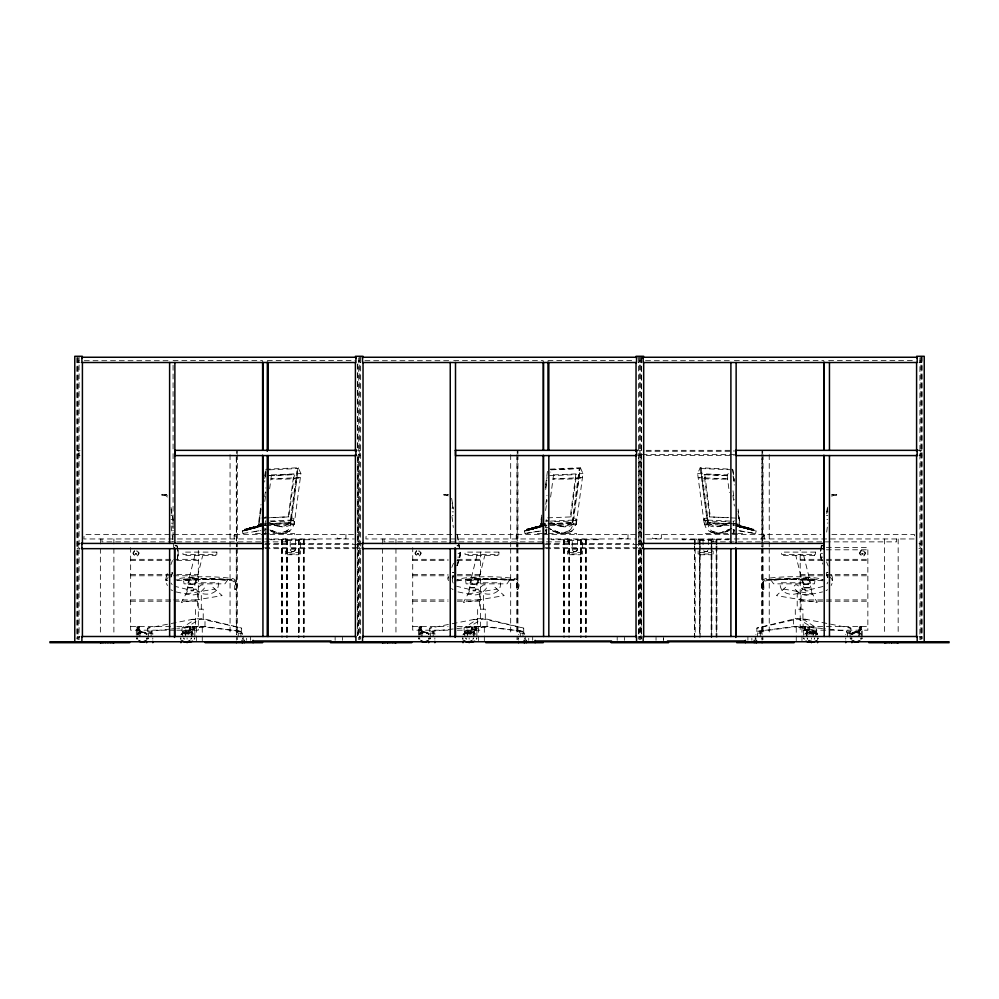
<?xml version="1.0" encoding="UTF-8"?>
<svg xmlns="http://www.w3.org/2000/svg" width="999" height="999" viewBox="0 0 999 999"><rect width="100%" height="100%" fill="white"/><g stroke="black" fill="none" stroke-linecap="round" stroke-linejoin="round"><path stroke-width="0.75" stroke-dasharray="5 3.75" d="M191.408 636.076L191.408 630.319L188.724 630.319C191.184 636.588 183.916 628.883 181.493 634.065M194.842 636.026L194.855 630.282M473.476 636.076L473.476 630.319L470.791 630.319C473.251 636.588 465.984 628.883 463.561 634.065M476.91 636.026L476.91 630.282M822.789 580.769A276.848 276.848 0 0 0 766.945 580.619A3.646 3.646 0 0 0 763.673 584.577C764.897 598.264 759.302 578.708 766.82 579.682M861.225 635.938L861.225 630.194M862.212 635.938L862.224 630.194M733.129 533.241L733.753 529.982L733.029 532.804M295.454 539.71L295.317 549.925L293.231 551.71L290.472 550.299L291.621 551.448M577.522 539.71L577.385 549.925L575.299 551.71L572.539 550.299L573.688 551.448M167.345 497.102A2.86 2.86 0 0 0 164.935 495.541L165.534 494.63M448.276 495.916A2.86 2.86 0 0 0 447.003 495.541L447.602 494.63M176.91 580.656A276.848 276.848 0 0 1 231.568 580.619A3.646 3.646 0 0 1 234.84 584.577C233.616 598.264 239.223 578.708 231.693 579.682M456.605 580.894A276.848 276.848 0 0 1 513.636 580.619A3.646 3.646 0 0 1 516.908 584.59C515.696 598.314 521.278 578.683 513.761 579.682M826.685 532.105L827.846 522.827M261.089 509.115L259.116 524.175L258.441 524.05L261.014 504.483M264.772 475.874L265.559 469.855L266.221 469.967L264.648 482.017M264.76 478.521L265.984 469.243L298.326 467.769L300.886 473.576L294.218 524.338L264.81 525.674L258.679 524.925L260.914 507.917M260.652 525.924L261.001 523.289M264.698 496.828L265.884 487.762M264.772 501.486L265.959 492.407M264.81 525.674L266.021 516.446M269.655 488.761L271.466 474.912L269.643 473.026M261.925 517.994L288.199 516.795L293.756 474.475L294.418 474.587L288.861 516.908L267.22 517.894M258.441 524.05L290.11 522.614L297.227 468.406L297.889 468.531L290.497 524.562C290.085 530.644 283.629 533.866 278.097 532.817M258.679 524.925L291.021 523.451L298.326 467.769M270.23 530.744C280.444 536.725 296.503 532.979 293.931 518.431L291.358 517.981C290.946 524.063 284.49 527.285 278.971 526.236C285.002 528.184 293.419 525.711 293.931 518.431M548.051 523.713L572.839 522.727L540.509 524.05L541.895 513.511M545.654 484.915L547.427 471.353M546.865 525.674L540.746 524.925L541.957 515.646M545.616 487.799L547.04 476.973M541.171 524.175L541.97 518.144M545.716 489.547L546.903 480.507M545.766 504.383L546.965 495.317M545.641 510.551L547.027 499.975M550.624 497.052L553.533 474.912L550.786 472.077M570.928 516.908L576.485 474.587L575.811 474.475L570.267 516.795L570.928 516.908L543.98 517.994M572.177 522.614L579.295 468.406L579.957 468.531L572.564 524.562C572.152 530.644 565.696 533.866 560.164 532.817M540.746 524.925L573.076 523.451L580.394 467.769L548.051 469.243M557.042 532.267L550.836 530.132C561.688 536.001 578.196 534.677 575.998 518.431L573.426 517.981C573.014 524.063 566.558 527.285 561.026 526.236C567.07 528.184 575.486 525.711 575.998 518.431M549.962 525.536L576.286 524.338L582.954 473.576L580.394 467.769M814.934 580.606L814.485 583.853L773.626 583.853L770.778 579.87L792.869 579.333L814.934 580.606L792.869 579.333L770.778 579.87M244.755 529.27L244.505 530.394L245.704 530.394L245.866 529.27L244.693 529.27L258.391 525.836L259.128 526.773L258.379 525.836M245.292 530.394L245.167 529.27L245.005 530.394L245.367 529.27L250.662 528.009L251.224 528.946L249.488 528.009L250.662 528.009M247.789 528.733L248.414 529.67L248.576 528.546L247.452 528.546L247.277 529.67L248.414 529.67L246.728 528.733L247.352 529.67L247.602 528.546M248.214 528.546L247.902 529.67L247.215 528.733L247.977 529.67L248.301 528.546L248.177 529.67L247.49 528.733L248.252 529.67L248.539 528.546M250.274 528.946L250.599 527.822L250.175 528.946L249.588 528.009L250.299 528.946L250.761 527.822L256.181 526.56L256.755 527.497L255.582 527.497L255.844 526.361L255.619 527.497L255.007 526.56L256.693 527.497M250.512 528.946L249.812 528.009L250.462 528.946L250.849 527.822M250.212 527.822L250.974 527.822L250.749 528.946L249.95 528.009M250.25 528.009L250.949 528.946L251.386 527.822L251.124 528.946L250.499 528.009L251.174 528.946M253.034 527.085L252.872 528.221L253.933 528.221L253.222 527.285L253.883 528.221L254.096 527.085L252.972 527.085L252.797 528.221L252.322 527.285L253.509 528.221L253.833 527.085L253.584 528.221L252.884 527.285M253.446 527.085L253.134 528.221L252.422 527.285M256.081 526.361L255.769 527.497L255.12 526.56L255.644 527.497L256.044 526.361M255.981 527.497L256.293 526.361L255.919 527.497L255.195 526.56M258.429 526.773L257.779 525.836L258.941 525.836L256.393 526.361L256.181 527.497L255.382 526.56M255.906 526.56L256.643 527.497L256.905 526.361L255.744 526.361M259.703 526.548L259.99 525.412L262.262 524.875M260.215 525.412L259.877 526.548L260.177 525.412L260.052 526.548L262.924 525.824M260.102 526.548L260.314 525.412L259.378 525.412L261.938 524.875M526.573 530.394L540.958 526.773L540.359 525.836L526.748 529.27L526.573 530.394L527.759 530.394M527.072 530.394L527.235 529.27L527.072 530.394L527.435 529.27L532.729 528.009L533.241 528.946L532.117 528.946L532.417 527.822L532.192 528.946M527.922 529.27L527.659 530.394L527.884 529.27L526.748 529.27M529.67 528.546L529.458 529.67L528.796 528.733L529.907 528.733M529.757 529.67L530.132 528.546M529.62 528.733L530.307 529.67L530.531 528.546L529.52 528.546L529.345 529.67L530.469 529.67L530.631 528.546L530.319 529.67L529.482 528.733L530.119 529.67L530.282 528.546L529.87 529.67L529.27 528.733L529.97 529.67M532.717 527.822L532.392 528.946L531.643 528.009L532.479 528.946L532.829 527.822L538.249 526.56L537.075 526.56L538.811 527.497M532.917 527.822L532.604 528.946L531.855 528.009M531.98 528.009L532.729 528.946L533.041 527.822L532.28 527.822M533.291 528.946L532.617 528.009L533.179 528.946L533.454 527.822L533.079 528.946L532.442 528.009M535.277 527.085L534.94 528.221L535.152 527.085L536.163 527.085L535.951 528.221L535.289 527.285L536.001 528.221L534.315 527.285L535.651 528.221L536.076 527.085L535.651 528.221M534.39 527.285L535.102 528.221L535.364 527.085M536.163 527.085L535.901 528.221L535.402 527.285M537.674 527.497L537.999 526.361L537.787 527.497L537.137 526.56L537.912 527.497L538.199 526.361M538.823 526.361L538.536 527.497L537.837 526.56L538.611 527.497L538.973 526.361L537.799 526.361M541.833 526.548L541.446 525.412L541.945 526.548M244.73 530.394L244.905 529.27M245.367 530.394L245.667 529.27M247.39 529.67L247.665 528.546M250.924 527.822L250.637 528.946L250.012 528.009M250.337 528.009L251.011 528.946L251.186 527.822M251.061 528.946L251.348 527.822M253.359 527.085L253.034 528.221L252.248 527.285M253.709 528.221L254.008 527.085M253.883 528.221L254.058 527.085M256.406 526.361L256.131 527.497L255.457 526.56M256.356 527.497L256.643 526.361L256.418 527.497L255.644 526.56L256.418 527.497L256.88 526.361M259.653 526.548L259.952 525.412M526.798 530.394L526.972 529.27M527.547 529.27L527.435 530.394M529.782 528.546L529.458 529.67L528.858 528.733L529.557 529.67L529.994 528.546L529.557 529.67L529.008 528.733M530.194 529.67L530.369 528.546M532.629 527.822L532.292 528.946L531.555 528.009L532.729 528.009M532.704 528.946L532.991 527.822M534.865 528.221L535.039 527.085M535.152 528.221L535.476 527.085L535.252 528.221L534.453 527.285M534.59 527.285L535.364 528.221L535.689 527.085L535.464 528.221L534.715 527.285L535.576 528.221L535.889 527.085M537.624 527.497L537.912 526.361M538.199 527.497L538.473 526.361L541.008 525.836L541.583 526.773L526.485 530.744M538.611 527.497L538.936 526.361M541.446 525.412L541.258 526.548L544.03 525.824M541.495 526.548L541.845 525.412M295.317 549.925L295.454 549.113L290.222 549.2L290.185 539.71M577.385 549.925L577.522 549.113L572.29 549.2L572.252 539.71M821.203 545.804L820.291 555.157L822.864 564.198M826.735 512.075L827.859 504.395M821.565 545.953L820.828 550.549A19.118 19.106 0 0 0 821.678 559.964L822.689 562.862M826.722 513.748L827.984 506.081M447.989 578.471L448.289 576.66L448.014 578.471A12.6 12.6 0 0 0 448.226 582.117M443.931 494.73L447.952 494.48M806.955 619.567L803.121 619.168L803.084 626.635L816.508 631.418L812.462 631.281L797.664 626.548L760.189 631.318C752.946 632.754 761.812 628.958 761.038 632.804L756.855 632.804L756.88 628.084L795.291 618.718L802.934 618.718L850.861 628.134L850.861 632.804L846.653 632.804L846.653 631.043L850.861 631.493L823.988 628.646M733.99 532.842L734.677 530.019M194.83 555.544L187.937 583.229L195.804 583.229L202.697 555.544M476.898 555.544L469.992 583.229L477.872 583.229L484.765 555.544M753.97 533.379L755.556 533.441L756.206 530.968L754.095 530.744M545.741 533.179L546.553 532.842M147.153 638.548L147.352 637.787A4.446 4.446 0 0 1 147.153 638.548L146.816 639.26M148.139 638.548L148.339 637.787A4.446 4.446 0 0 1 148.139 638.548L147.802 639.26M191.134 638.673L191.346 637.924A4.446 4.446 0 0 1 191.134 638.673L190.809 639.397M194.58 638.636L194.78 637.874A4.446 4.446 0 0 1 194.58 638.636L194.243 639.348M429.22 638.548L429.42 637.787A4.446 4.446 0 0 1 429.22 638.548L428.883 639.26M430.207 638.548L430.407 637.787A4.446 4.446 0 0 1 430.207 638.548L429.87 639.26M473.201 638.673L473.414 637.924A4.446 4.446 0 0 1 473.201 638.673L472.877 639.397M476.648 638.636L476.848 637.874A4.446 4.446 0 0 1 476.648 638.636L476.311 639.348M814.522 638.636L814.722 637.874A4.446 4.446 0 0 1 814.522 638.636L814.185 639.348M817.956 638.673L818.169 637.924A4.446 4.446 0 0 1 817.956 638.673L817.632 639.397M860.963 638.548L861.163 637.787A4.446 4.446 0 0 1 860.963 638.548L860.626 639.26M861.95 638.548L862.149 637.787A4.446 4.446 0 0 1 861.95 638.548L861.613 639.26M452.435 578.433L453.296 575.786M166.796 574.912L165.934 578.471A12.6 12.6 0 0 0 167.407 585.539M177.21 559.815L178.297 553.571L177.322 545.804M170.979 576.535L172.415 572.452L171.041 572.34L172.465 572.377M170.879 577.36L172.552 572.964M456.868 565.746L458.916 559.964A19.118 19.106 0 0 0 459.752 550.549L457.043 533.691M453.059 577.36L453.359 576.186M457.155 565.496L460.364 553.571L457.055 532.005M457.205 565.659L459.278 559.815A19.118 19.106 0 0 0 460.015 550.399M761.038 631.118L760.189 631.318M166.771 574.912L167.308 573.563M170.854 564.697L172.477 560.564M451.823 567.432L453.471 563.249M729.07 525.462L704.295 524.338L697.627 473.576L700.199 467.769L732.529 469.243L734.365 483.166M816.445 631.318L812.399 631.168L812.362 632.804L816.545 632.804L816.545 627.909L803.084 619.23M191.571 619.567L195.404 619.168L182.068 627.809L181.968 632.804L186.164 632.804L186.114 631.168L182.068 631.318L186.064 631.281L200.861 626.548L241.658 631.505L203.222 626.361L177.497 628.296M473.638 619.567L477.472 619.168L464.135 627.809L464.036 632.804L468.231 632.804L468.181 631.168L464.135 631.318L468.131 631.281L482.929 626.548L523.726 631.505L487.087 626.56L477.647 626.361L429.732 631.493L433.928 631.043L433.928 632.804L429.732 632.804L429.732 628.134L450.699 624.013M162.375 494.268L161.826 495.317L164.935 495.541M187.312 591.545L181.306 602.509L222.103 595.591L212.862 587.25M469.368 591.545L463.374 602.509L504.17 595.591L494.93 587.25M546.49 533.279L544.018 533.404M733.041 533.029L733.878 533.141M739.16 526.773L739.897 525.836L739.16 526.773L739.66 525.836L753.683 529.27L753.92 530.394L752.821 530.394M740.097 526.773L740.746 525.836L739.572 525.836L741.807 526.361L742.045 527.497L742.881 526.56L742.107 527.497L741.658 526.361L742.781 526.361L742.956 527.497L741.77 527.497L741.608 526.361L741.82 527.497L743.506 526.56L742.831 527.497L742.482 526.361L742.906 527.497L743.443 526.56M741.82 527.497L742.369 526.56L747.327 527.822L747.452 528.946L748.014 528.009L747.352 528.946L747.165 527.822L747.502 528.946L748.263 528.009M743.069 526.56L742.307 527.497L742.107 526.361L742.382 527.497L743.131 526.56M745.641 528.221L745.329 527.085L745.716 528.221L744.58 528.221L744.417 527.085L745.541 527.085L743.381 526.56L742.569 527.497L742.282 526.361M750.898 528.546L751.248 529.67L750.112 529.67L749.949 528.546L751.073 528.546L748.913 528.009L748.313 528.946L747.976 527.822L748.401 528.946L749.038 528.009L747.289 528.946L748.463 528.946L748.301 527.822L746.128 527.285L745.579 528.221L745.204 527.085L745.429 528.221L746.265 527.285L745.017 528.221L744.917 527.085M745.004 527.085L745.329 528.221L746.028 527.285M747.502 528.946L748.176 528.009M748.301 527.822L747.539 527.822L747.876 528.946L748.501 528.009M748.001 528.946L748.713 528.009L748.064 528.946L747.602 527.822M748.189 528.946L747.851 527.822L748.089 528.946L748.913 528.009M750.261 529.67L750.936 528.733L750.286 529.67L750.037 528.546L750.162 529.67L751.797 528.733L751.161 529.67L750.811 528.546M750.174 528.546L750.461 529.67L751.161 528.733M750.724 529.67L750.399 528.546L750.611 529.67L751.298 528.733L750.549 529.67M739.01 526.773L754.008 530.394L753.745 529.27L752.659 529.27L753.034 530.394L739.01 526.773L739.672 525.836M740.147 526.773L740.709 525.836L742.781 526.361M743.343 526.56L742.619 527.497L742.319 526.361M744.692 528.221L744.455 527.085L744.817 528.221L745.579 527.285M745.316 528.221L746.091 527.285M747.801 528.946L748.576 528.009M750.112 529.67L750.724 528.733M751.31 528.733L750.749 529.67L750.486 528.546M751.735 528.733L751.023 529.67L750.611 528.546L751.023 529.67L751.648 528.733L753.833 529.27M134.428 550.599L132.83 553.196L134.428 555.794L137.625 555.794L139.223 553.196L137.625 550.599M416.496 550.599L414.897 553.196L416.496 555.794L419.692 555.794L421.291 553.196L419.692 550.599M452.172 577.647L453.221 575.986L452.172 575.923M227.747 579.87L224.887 583.853L184.041 583.853L183.579 580.606L205.644 579.333L227.747 579.87L205.644 579.333L183.579 580.606M509.802 579.87L506.955 583.853L466.108 583.853L465.646 580.606L487.712 579.333L509.802 579.87L487.712 579.333L465.646 580.606M295.167 550.299L294.018 551.448M577.235 550.299L576.086 551.448M707.554 550.973L707.829 550.661A2.635 2.635 0 0 1 703.571 550.661C704.095 552.747 708.441 550.824 706.892 551.448M161.676 494.642L165.285 494.418A4.583 4.583 0 0 1 167.258 494.992M195.442 619.23L195.404 626.673L182.068 631.318M477.497 619.23L477.472 626.673L464.135 631.318M167.357 580.631L165.834 579.969L169.655 575.923M452.16 577.097L453.209 575.986M137.363 634.103L141.87 632.067L146.216 633.928M138.349 634.103L142.857 632.067L147.203 633.928M181.343 634.24L184.128 632.442A6.206 6.206 0 0 1 187.562 632.442L190.347 634.24M184.79 634.19L187.575 632.392A6.206 6.206 0 0 1 191.009 632.392L192.745 633.229L191.483 632.554A6.056 6.056 0 0 0 190.634 632.292L188.049 632.28L184.94 634.015M419.43 634.103C421.815 631.281 426.748 631.368 429.27 633.928M420.417 634.103L424.925 632.067L421.94 632.829M463.411 634.24L466.196 632.442A6.206 6.206 0 0 1 469.63 632.442L472.415 634.24M466.858 634.19L469.63 632.392A6.206 6.206 0 0 1 473.076 632.392L474.812 633.229L473.551 632.554A6.056 6.056 0 0 0 472.702 632.292L470.104 632.28L467.008 634.015M804.732 634.19L807.042 632.554A6.056 6.056 0 0 1 807.891 632.292L811.65 632.642L813.735 634.19M808.166 634.24L812.674 632.192L817.02 634.065M851.173 634.103L853.945 632.305A6.206 6.206 0 0 1 857.392 632.305C861.675 633.791 852.097 630.107 851.323 633.928M852.159 634.103L854.932 632.305A6.206 6.206 0 0 1 858.378 632.305C862.661 633.791 853.084 630.107 852.309 633.928M697.627 473.576L727.047 474.912L728.883 473.026M803.084 626.635L806.955 626.823M785.664 587.25L776.41 595.591L817.207 602.509L811.213 591.545M182.068 634.29L183.916 633.079A5.532 5.532 0 0 1 187.337 632.929A5.532 5.532 0 0 1 190.772 632.891L192.745 633.94L192.17 633.503M185.502 634.24L187.362 633.029C190.697 634.59 187.575 632.167 188.711 636.076M464.123 634.29L465.984 633.079A5.532 5.532 0 0 1 469.393 632.929A5.532 5.532 0 0 1 472.839 632.891L474.812 633.94L474.238 633.503M467.569 634.24L469.43 633.029C472.764 634.59 469.642 632.167 470.766 636.076M851.885 634.153L853.745 632.941A5.532 5.532 0 0 1 857.154 632.804C860.489 634.565 857.442 631.967 858.528 635.938M852.871 634.153L854.732 632.941A5.532 5.532 0 0 1 858.141 632.804L860.114 633.853L859.54 633.416M138.973 633.416L138.399 633.853L140.384 632.804A5.532 5.532 0 0 1 143.794 632.941L145.654 634.153M421.041 633.416L420.467 633.853L422.44 632.804A5.532 5.532 0 0 1 425.861 632.941L427.709 634.153M806.343 633.503L805.768 633.94L807.741 632.891A5.532 5.532 0 0 1 811.163 633.029A5.532 5.532 0 0 1 814.597 633.079L816.458 634.29M235.702 589.335L236.001 589.06A10.215 10.215 0 0 0 236.888 583.166A5.619 5.619 0 0 0 232.392 578.483A210.814 210.814 0 0 0 182.68 577.971A39.186 39.186 0 0 0 177.16 579.095M517.769 589.335L518.069 589.06A10.215 10.215 0 0 0 518.956 583.166A5.619 5.619 0 0 0 514.46 578.483A210.814 210.814 0 0 0 464.747 577.971A39.186 39.186 0 0 0 457.192 579.72M264.772 533.316L265.509 533.029L264.81 529.982M733.241 521.515L734.502 520.791M287.512 530.569L280.956 532.917M290.085 531.018L283.529 533.366M569.58 530.569L563.024 532.917M572.152 531.018L565.596 533.366M141.87 632.067L138.399 633.141L140.147 632.305A6.206 6.206 0 0 1 143.581 632.305L146.366 634.103M142.857 632.067L139.385 633.141L141.134 632.305A6.206 6.206 0 0 1 144.568 632.305L147.352 634.103M423.938 632.067L420.467 633.141L422.215 632.305A6.206 6.206 0 0 1 425.649 632.305L428.434 634.103M422.515 632.554L421.453 633.141L423.201 632.305A6.206 6.206 0 0 1 426.635 632.305L429.42 634.103M809.24 632.155L805.768 633.229L807.517 632.392A6.206 6.206 0 0 1 810.951 632.392L813.586 634.015M812.674 632.192L809.202 633.266L810.951 632.442A6.206 6.206 0 0 1 814.385 632.442L817.17 634.24M763.536 589.285L762.811 589.335M730.669 521.965L720.104 526.148L729.57 523.314M188.711 631.256L186.613 632.242A6.106 6.106 0 0 1 188.049 632.604L188.711 632.592M192.145 631.218L190.047 632.192A6.106 6.106 0 0 1 191.483 632.554L192.145 632.554M470.766 631.256L468.668 632.242A6.106 6.106 0 0 1 470.117 632.604L470.766 632.592M474.213 631.218L472.115 632.192A6.106 6.106 0 0 1 473.551 632.554L474.213 632.554M858.528 631.131L856.43 632.105A6.106 6.106 0 0 1 857.866 632.467L858.528 632.467M859.515 631.131L857.417 632.105A6.106 6.106 0 0 1 858.853 632.467L859.515 632.467M816.508 628.009L812.462 627.747L799.225 619.38L797.389 619.068L756.855 628.159M182.38 633.279L184.603 632.317M185.814 633.229L188.049 632.28M464.448 633.279L466.67 632.317M467.882 633.229L470.104 632.28M852.197 633.141L854.432 632.192M853.183 633.141L855.419 632.192M235.702 589.335L234.977 589.285M517.769 589.335L517.045 589.285M727.784 523.389L722.215 525.536M729.757 530.132C718.868 536.138 702.397 534.565 704.582 518.431L707.155 517.981C707.567 524.063 714.023 527.285 719.555 526.236C713.511 528.184 705.107 525.711 704.582 518.431M728.283 530.744L723.538 532.267M240.809 631.306L237.475 631.118L237.475 632.804L241.658 632.804L241.646 628.084L201.573 619.08L199.4 619.318L185.826 627.847L182.005 628.009M522.864 631.306L519.542 631.118L519.542 632.804L523.726 632.804L523.713 628.084L483.628 619.08L481.356 619.38L467.894 627.847L464.073 628.009M266.059 525.037L264.723 525.412M808.004 632.267L806.38 632.554M822.527 628.458L795.291 626.361L757.717 631.306M242.345 530.956L244.118 530.494A141.171 0.649 -14.7 0 0 260.477 526.198M524.4 530.956L526.186 530.494A141.171 0.649 -14.7 0 0 540.734 526.673M704.295 524.338L707.504 523.451L729.058 524.438M139.011 632.467L140.809 632.155M139.997 632.467L141.796 632.155M421.066 632.467L422.877 632.155M422.053 632.467L423.863 632.155M808.179 632.242L807.042 632.554A6.106 6.106 0 0 1 808.478 632.192L806.38 631.218M809.814 632.592L811.613 632.28M244.505 530.394L258.891 526.773L258.142 525.836L258.891 526.773M261.963 525.824L259.191 526.548L259.553 525.412L259.253 526.548L260.165 526.548M244.418 530.744L259.515 526.773L258.616 525.836L259.353 526.773M545.604 525.724L546.553 525.474M244.305 530.769L242.32 530.968L242.957 533.441L244.455 533.404M545.654 525.387L547.077 525.037M526.373 530.769L524.375 530.968L525.024 533.441L526.523 533.404M823.064 586.475L809.178 589.885A9.166 9.166 0 0 1 801.398 588.249L797.639 585.289A2.31 2.31 0 0 0 794.417 585.714A2.31 2.31 0 0 0 794.842 588.948L796.702 590.896A13.362 13.362 0 0 0 809.028 594.717L822.589 591.908M546.865 529.982L545.516 530.294L546.74 533.141M169.955 629.108L147.665 631.493L151.86 631.043L151.86 632.804L147.665 632.804L147.665 628.134L195.592 618.718L204.982 619.068L241.646 628.084M452.197 623.726L477.647 618.718L485.289 618.718L523.713 628.084M149.763 627.772L147.727 628.134M431.83 627.772L429.795 628.134M242.994 533.441L260.876 530.644M525.049 533.441L541.695 530.644M731.867 523.826L707.742 522.727L700.624 468.531L701.298 468.406L708.403 522.614L737.062 523.913M735.938 518.106L709.665 516.908L704.108 474.587L731.043 475.674M709.665 516.908L728.87 517.644M707.742 522.727L708.403 522.614M705.444 525.012L708.029 524.562C708.428 530.644 714.897 533.866 720.416 532.817M733.378 523.901L740.072 524.05L738.099 509.003M716.982 526.685L722.677 525.699M185.989 593.943L214.885 589.073M468.056 593.943L496.953 589.073M254.071 531.58L259.64 530.644M264.585 530.032L265.672 529.845M545.404 530.032L546.94 529.77M527.147 533.291L541.083 530.956M264.76 529.795L266.109 529.582M293.631 551.61L292.008 551.61M575.699 551.61L574.075 551.61M706.518 551.61L704.882 551.61M735.252 525.486L739.847 524.925L738.011 511.001M832.979 494.63L833.566 495.541A2.86 2.86 0 0 0 831.755 496.303M171.441 628.97L176.086 628.471M191.571 626.823L195.442 626.635M473.638 626.823L477.497 626.635M165.884 580.631L166.796 580.544M174.463 579.957L203.147 578.483L231.855 579.707A4.608 4.608 0 0 1 235.801 584.552M456.531 579.957L485.214 578.483L513.911 579.707A4.608 4.608 0 0 1 517.869 584.552M762.712 584.565A4.608 4.608 0 0 1 766.67 579.707L795.366 578.471L824.05 579.957M836.762 494.542L833.241 494.418A4.583 4.583 0 0 0 831.73 494.767M833.578 495.541L836.588 495.379L836.5 494.393M269.243 469.83L297.889 468.531M271.466 474.912L300.886 473.576M267.47 475.674L293.756 474.475M269.68 475.711L294.418 474.587M550.636 469.717L579.295 468.406M551.311 469.83L579.957 468.531M553.533 474.912L582.954 473.576M549.537 475.674L576.485 474.587M262.587 518.106L265.672 517.969M270.03 521.028L294.805 519.905A121.691 10.652 7.5 0 1 270.167 521.366M262.125 524.038L290.771 522.727L290.11 522.614M550.549 521.103L576.873 519.905A121.691 10.652 7.5 0 1 551.073 521.341M540.509 524.05L546.54 523.776M78.109 360.701L79.071 360.589M84.278 360.701L170.929 360.701M173.077 360.589L262.6 360.589M267.345 360.589L355.332 360.589M358.741 360.589L359.702 360.589M364.91 360.701L451.56 360.701M453.708 360.589L543.231 360.589M547.976 360.589L634.415 360.589M639.385 360.589L640.334 360.589M645.541 360.701L732.192 360.701M734.34 360.589L823.863 360.589M828.608 360.589L915.047 360.589M919.929 360.701L920.891 360.589M78.109 361.551L79.071 361.551M358.741 361.551L359.702 361.551M639.385 361.551L640.334 361.551M919.929 361.551L920.891 361.551M77.16 362.5L80.02 362.5M359.702 362.5L360.651 362.5M638.423 362.5L639.385 362.5M640.334 362.5L641.283 362.5M918.98 362.5L921.84 362.5M77.16 450.337L80.02 450.337M358.741 450.337L360.651 450.337M638.423 450.337L641.283 450.337M646.253 450.337L734.203 450.337M918.98 450.337L921.84 450.337M78.109 451.286L79.071 451.286M358.741 451.286L359.702 451.286M639.385 451.286L640.334 451.286M646.253 451.286L734.203 451.286M919.929 451.286L920.891 451.286M78.109 453.671L79.071 453.671M919.929 453.671L920.891 453.671M78.109 454.632L79.071 454.632M358.741 454.632L359.702 454.632M639.385 454.632L640.334 454.632M734.602 454.632L641.021 454.632L641.021 544.368M919.929 454.632L920.891 454.632M77.16 455.581L80.02 455.581M359.702 455.581L360.651 455.581M638.423 455.581L639.385 455.581M640.334 455.581L641.283 455.581M646.253 455.581L734.203 455.581M918.98 455.581L921.84 455.581M451.885 508.104L452.947 508.104M452.122 511.863L453.546 511.863M827.035 511.863L828.096 511.863M171.029 515.634L172.09 515.634M452.247 515.634L453.096 515.634M826.423 515.634L827.859 515.634M171.004 519.405L172.702 519.405M826.885 519.405L827.734 519.405M171.391 523.176L173.302 523.176M738.236 525.412L738.523 526.548L738.199 525.412L739.148 525.412L737.037 524.875M541.008 525.836L539.835 525.836L541.57 526.773M738.361 526.548L739.322 526.548L739.023 525.412L736.588 524.875M259.515 526.773L257.929 525.836M172.003 526.935L173.327 526.935M545.866 530.019L546.59 532.842M172.602 530.706L173.451 530.706M542.357 533.404L537.474 533.404L537.474 534.453M548.251 533.404L576.498 533.404L576.498 534.453M736.563 533.404L704.095 533.404L704.095 534.453M737.674 533.404L743.106 533.404L743.106 534.453M353.546 534.453L84.166 534.453L83.829 538.961L354.445 538.961M635.614 534.453L366.221 534.453L365.896 538.961L636.513 538.961M644.979 534.453L821.003 534.453M831.905 534.453L914.36 534.453L914.697 538.961L644.068 538.961M269.742 539.71L316.009 539.71M598.076 539.71L551.798 539.71L551.785 538.961M286.863 540.459L298.888 540.459M568.918 540.459L580.956 540.459M699.637 540.459L711.663 540.459M286.863 541.87L101.985 541.87L101.985 538.961M568.918 541.87L384.053 541.87L384.053 538.961M711.663 541.87L896.528 541.87L896.528 538.961M77.16 543.419L80.02 543.419M265.097 543.419L353.034 543.419M357.792 543.419L358.741 543.419M359.702 543.419L360.651 543.419M545.729 543.419L633.678 543.419M638.423 543.419L639.385 543.419M640.334 543.419L641.283 543.419M918.98 543.419L921.84 543.419M78.109 544.368L79.071 544.368M264.685 544.368L358.279 544.368L358.279 457.729M358.741 544.368L359.702 544.368M545.317 544.368L638.91 544.368L638.91 454.632M639.385 544.368L640.334 544.368M919.929 544.368L920.891 544.368M175.037 545.779L176.948 545.779L175.087 545.779M457.105 545.779L459.003 545.779L457.155 545.779M826.335 547.564L867.856 547.564L867.856 630.194L800.199 630.194L800.199 549.8M78.109 547.714L79.071 547.714M264.685 547.714L358.279 547.714L358.279 637.449M358.741 547.714L359.702 547.714M545.317 547.714L638.91 547.714L638.91 637.449M639.385 547.714L640.334 547.714M919.929 547.714L920.891 547.714M77.16 548.663L78.109 548.663M79.071 548.663L80.02 548.663M265.097 548.663L356.131 548.663M357.792 548.663L358.741 548.663M359.702 548.663L360.651 548.663M545.729 548.663L636.763 548.663M638.423 548.663L639.385 548.663M640.334 548.663L641.283 548.663M918.98 548.663L919.929 548.663M920.891 548.663L921.84 548.663M826.335 549.8L867.856 549.8M286.863 551.086L285.352 551.086L285.352 553.995L300.387 553.995L300.387 538.961M568.918 551.086L567.42 551.086L567.42 553.995L582.454 553.995L582.454 538.961M711.663 551.086L713.161 551.086L713.161 553.995L698.126 553.995L698.126 547.976M286.863 552.497L298.888 552.497M568.918 552.497L580.956 552.497M699.637 552.497L711.663 552.497M458.104 553.346L460.015 553.346M820.579 553.346L822.477 553.346M287.063 554.745L298.689 554.745M569.13 554.745L580.744 554.745M699.837 554.745L711.463 554.745M814.572 555.544L782.642 555.544L782.617 554.395M457.767 557.142L459.677 557.142M820.903 557.142L822.814 557.142M130.657 559.328L172.178 559.328M173.714 559.328L198.314 559.328M412.724 559.328L448.089 559.328M457.317 559.328L480.382 559.328M800.199 559.328L867.856 559.328M130.657 560.352L175.25 560.352M176.786 560.352L198.314 560.352M412.724 560.352L448.089 560.352M457.317 560.352L480.382 560.352M800.199 560.352L867.856 560.352M456.943 560.751L458.641 560.751M821.94 560.751L823.001 560.751M130.657 574.5L175.25 574.5M176.786 574.5L198.314 574.5M412.724 574.5L448.089 574.5M457.317 574.5L480.382 574.5M800.199 574.5L867.856 574.5M130.657 575.774L172.178 575.774M173.714 575.774L198.314 575.774M412.724 575.774L448.089 575.774M457.317 575.774L480.382 575.774M800.199 575.774L867.856 575.774M165.834 579.969L167.357 579.969M448.364 579.969L448.364 580.631M831.867 579.969L832.629 580.631M188.386 584.59L194.78 584.59M470.454 584.59L476.848 584.59M803.733 584.59L810.127 584.59M187.675 587.462L194.068 587.462M469.742 587.462L476.136 587.462M804.445 587.462L810.851 587.462M187.562 587.912L193.956 587.912M469.63 587.912L476.024 587.912M804.57 587.912L810.963 587.912M130.657 599.924L172.178 599.924M173.714 599.924L198.314 599.924M412.724 599.924L448.089 599.924M457.317 599.924L480.382 599.924M800.199 599.924L867.856 599.924M130.657 601.198L198.314 601.198M412.724 601.198L448.089 601.198M457.317 601.198L480.382 601.198M800.199 601.198L867.856 601.198M130.657 626.623L175.25 626.623M176.786 626.623L198.314 626.623M412.724 626.623L448.089 626.623M457.317 626.623L480.382 626.623M800.199 626.623L867.856 626.623M137.075 627.247L139.211 627.247M192.932 627.335L194.068 627.335M419.143 627.247L421.278 627.247M474.987 627.335L476.136 627.335M804.445 627.335L805.594 627.335M859.302 627.247L861.438 627.247M189.485 627.384L190.634 627.384M471.553 627.384L472.702 627.384M807.891 627.384L809.028 627.384M850.861 628.134L848.763 627.772M175.25 630.194L130.657 630.194L130.657 547.564M176.786 630.194L198.314 630.194L198.314 549.8M448.089 630.194L412.724 630.194L412.724 547.564M457.317 630.194L480.382 630.194L480.382 549.8M77.16 636.5L78.109 636.5M79.071 636.5L80.02 636.5M359.702 636.5L360.651 636.5M638.423 636.5L639.385 636.5M640.334 636.5L641.283 636.5M918.98 636.5L919.929 636.5M920.891 636.5L921.84 636.5M78.109 637.35L79.071 637.35M919.929 637.35L920.891 637.35M78.109 637.449L79.071 637.449M358.741 637.449L359.702 637.449M639.385 637.449L640.334 637.449M919.929 637.449L920.891 637.449M490.01 578.496L494.792 578.583M827.522 577.36L826.235 573.414M700.624 468.531L729.944 469.717M704.108 474.587L728.833 475.711M730.032 521.103L703.708 519.905A121.691 10.652 -7.5 0 0 729.507 521.341M447.003 495.541L443.668 494.88L447.09 494.567A4.57 4.57 0 0 1 448.126 494.742M803.92 579.745L807.592 579.982M856.655 632.067L858.004 632.205M855.668 632.067L860.164 634.103M471.353 632.155L473.551 632.554L472.402 632.242M467.907 632.192L470.804 632.916M189.286 632.155L191.483 632.554L190.347 632.242M185.839 632.192L188.736 632.916M520.404 631.318L519.542 631.118M238.336 631.318L237.5 631.156M733.191 529.695L734.228 529.87M753.546 533.316L737.637 530.644M738.885 530.644L755.531 533.441M732.966 529.87L733.928 530.032M783.641 589.073L812.524 593.943M551.011 523.314L563.611 526.685M271.091 524.163L281.543 526.685M572.564 524.562L575.137 525.012M557.904 525.699L560.476 526.148L549.912 521.965M288.199 516.795L288.861 516.908M290.497 524.562L293.069 525.012M275.836 525.699L278.409 526.148L267.844 521.965M717.569 532.917L711.001 530.569M714.984 533.366L708.428 531.018M457.992 591.908L471.553 594.717A13.362 13.362 0 0 0 483.903 590.896L485.764 588.948A2.31 2.31 0 0 0 486.163 585.714A2.31 2.31 0 0 0 482.929 585.289L479.17 588.249A9.166 9.166 0 0 1 471.391 589.885L457.53 586.475A6.868 6.868 0 0 1 456.63 586.188M175.924 591.908L189.498 594.717A13.362 13.362 0 0 0 201.835 590.896L203.696 588.948A2.31 2.31 0 0 0 204.096 585.714A2.31 2.31 0 0 0 200.861 585.289L197.103 588.249A9.166 9.166 0 0 1 189.335 589.885L175.462 586.475M734.265 525.212L733.503 525.037A222.278 1.024 14.7 0 0 732.754 524.862M747.864 528.009L752.846 529.27L753.096 530.394L752.921 529.27L753.308 530.394M736.563 525.824L739.322 526.548L738.985 525.412M739.285 526.773L756.181 530.956M734.028 525.474L733.066 525.224M857.704 632.155L858.853 632.467M856.717 632.155L857.866 632.467M468.968 632.28L470.104 632.592M186.9 632.28L188.037 632.592M573.076 523.451L576.286 524.338M291.021 523.451L294.218 524.338M487.05 626.548L487.087 619.08M204.982 626.548L205.02 619.08M857.891 632.18L861.15 634.103M472.589 632.267L475.849 634.19M190.522 632.267L193.794 634.19M271.553 531.206L274.975 532.267M558.366 525.536L552.809 523.389M276.298 525.536L270.741 523.389M269.88 529.97L277.547 532.717L268.069 529.058M813.91 632.317L816.146 633.279M810.476 632.28L812.699 633.229M426.161 632.192L428.384 633.141M427.397 633.141L425.174 632.192L428.284 633.928M144.093 632.192L146.316 633.141M143.107 632.192L145.33 633.141M809.814 631.256L811.912 632.242A6.056 6.056 0 0 0 810.476 632.592M422.053 631.131L424.163 632.105A6.056 6.056 0 0 0 422.727 632.467M421.066 631.131L423.164 632.105A6.056 6.056 0 0 0 421.728 632.467M139.997 631.131L142.095 632.105A6.056 6.056 0 0 0 140.659 632.467M139.011 631.131L141.109 632.105A6.056 6.056 0 0 0 139.673 632.467M264.41 528.096L266.333 529.045M548.663 521.241L546.153 519.792L545.292 526.373L547.802 527.822M546.091 520.791L547.34 521.515M545.229 527.372L546.478 528.096M762.811 589.335L762.574 589.148A10.215 10.215 0 0 1 761.625 583.166A5.619 5.619 0 0 1 766.121 578.483A210.814 210.814 0 0 1 815.833 577.959A39.186 39.186 0 0 1 822.714 579.495M703.833 550.973L704.507 551.448M813.011 634.24L811.163 633.029C807.779 634.627 810.963 632.142 809.814 636.076M428.696 634.153L426.848 632.941A5.532 5.532 0 0 0 423.426 632.804C420.055 634.59 423.164 631.942 422.053 635.938M146.641 634.153L144.78 632.941A5.532 5.532 0 0 0 141.371 632.804C137.987 634.59 141.096 631.942 139.997 635.938M827.909 576.535L827.322 575.923L828.059 577.097M829.819 576.935L832.679 579.969M540.496 525.836L541.52 526.773L540.821 525.836M540.284 525.836L541.008 526.773M537.3 526.56L538.061 527.497L538.411 526.361L537.986 527.497L537.412 526.56M532.117 528.009L532.879 528.946L532.23 528.009M246.79 528.733L247.49 529.67L247.877 528.546L247.49 529.67L246.878 528.733M534.915 527.285L535.576 528.221M255.919 526.56L256.643 527.497M253.459 528.221L252.747 527.285L253.409 528.221L253.659 527.085L253.234 528.221L252.497 527.285M247.352 528.733L248.077 529.67M851.36 638.548L851.16 637.787A4.446 4.446 0 0 0 851.36 638.548L851.697 639.26M850.374 638.548L850.174 637.787A4.446 4.446 0 0 0 850.374 638.548L850.711 639.26M807.379 638.673L807.18 637.924A4.446 4.446 0 0 0 807.379 638.673L807.716 639.397M803.945 638.636L803.733 637.874A4.446 4.446 0 0 0 803.945 638.636L804.27 639.348M466.058 638.636L465.859 637.874A4.446 4.446 0 0 0 466.058 638.636L466.396 639.348M462.624 638.673L462.425 637.924A4.446 4.446 0 0 0 462.624 638.673L462.962 639.397M419.63 638.548L419.418 637.787A4.446 4.446 0 0 0 419.63 638.548L419.955 639.26M418.643 638.548L418.431 637.787A4.446 4.446 0 0 0 418.643 638.548L418.968 639.26M184.003 638.636L183.791 637.874A4.446 4.446 0 0 0 184.003 638.636L184.328 639.348M180.557 638.673L180.357 637.924A4.446 4.446 0 0 0 180.557 638.673L180.894 639.397M137.562 638.548L137.35 637.787A4.446 4.446 0 0 0 137.562 638.548L137.899 639.26M136.576 638.548L136.364 637.787A4.446 4.446 0 0 0 136.576 638.548L136.9 639.26M826.573 561.913L828.183 565.946M826.697 574.113L827.921 577.647M572.252 549.113L572.29 549.2A2.635 2.635 0 0 0 574.887 551.735A2.635 2.635 0 0 0 577.522 549.113M290.185 549.113L290.222 549.2A2.635 2.635 0 0 0 292.819 551.735A2.635 2.635 0 0 0 295.454 549.113M831.73 574.912L832.592 578.471A12.6 12.6 0 0 1 831.131 585.539M803.683 555.544L810.589 583.229L802.709 583.229L795.816 555.544M451.635 498.276L453.359 509.003M452.11 503.021L453.359 510.689M171.054 507.467L173.614 522.802M171.029 509.153L173.514 524.487M176.948 545.953L177.697 550.549A19.118 19.106 0 0 1 177.31 558.441M753.608 529.27L753.858 530.394M753.333 529.27L753.508 530.394M744.567 527.085L744.867 528.221M738.748 526.548L738.461 525.412L738.698 526.548M752.659 529.27L752.921 530.394M748.189 527.822L748.401 528.946M742.694 526.361L742.906 527.497M732.966 469.855L734.34 480.394M733.091 475.999L734.277 485.027M738.024 513.636L739.41 524.175M733.029 490.784L734.215 499.85M732.954 495.442L734.352 506.018M727.047 474.912L729.357 492.519M733.104 521.066L733.716 525.674M704.77 474.475L710.326 516.795M707.155 517.981L708.029 524.562M700.199 467.769L707.504 523.451M451.973 516.633L453.321 527.472M171.054 525.924L173.714 547.589M807.117 636.076L807.105 630.319L809.802 630.319L809.814 632.904M803.671 630.282L803.671 636.026M419.355 630.194L419.355 635.938M418.369 630.194L418.369 635.938M137.288 630.194L137.288 635.938M136.301 630.194L136.301 635.938M921.977 356.293L921.977 638.636M921.84 357.255L921.84 639.123M920.891 356.293L920.891 639.685M919.929 357.854L919.929 639.685M898.163 538.961L898.163 634.14M884.627 538.961L884.627 634.14M861.463 626.573L861.463 629.258M860.788 629.258L860.788 629.919M860.476 626.573L860.476 629.258M860.264 626.573L860.264 629.258M859.515 630.194L859.515 632.767M859.515 633.403L859.515 635.938M859.277 626.573L859.277 629.258M858.528 630.194L858.528 632.767M851.897 634.552L851.897 633.154L845.728 633.154L845.728 634.552M851.897 637.924L851.897 639.16M850.112 632.804L850.112 636.375M847.402 632.804L847.402 636.375M845.728 637.924L845.728 639.16M817.594 634.552L817.594 633.154L811.425 633.154L811.425 634.552M817.594 637.924L817.594 639.16M815.808 632.804L815.808 636.375M814.597 554.395L814.597 555.544M813.099 632.804L813.099 636.375M811.425 637.924L811.425 639.16M809.065 626.71L809.065 629.382M808.466 629.382L808.466 630.057M807.854 626.71L807.854 629.382M806.38 630.282L806.38 632.854M806.38 633.491L806.38 636.026M805.619 626.66L805.619 629.333M805.019 629.333L805.019 630.007M804.42 626.66L804.42 629.333M802.934 618.718L802.934 609.178L795.291 609.178L795.291 618.718M802.934 626.361L802.934 627.31L795.291 627.31L795.291 626.361M801.972 627.31L801.972 640.671M801.011 609.178L801.011 593.893L797.214 593.893L797.214 609.178M796.253 627.31L796.253 640.671M793.531 619.068L793.531 626.548M769.242 454.657L769.242 546.64M769.242 548.201L769.242 633.953M764.347 535.489L764.347 538.961M763.436 534.49A1.973 1.449 90 0 1 764.372 535.476A1.973 1.449 -90 0 0 763.436 534.49L763.436 538.961M763.036 454.657L763.036 546.64M763.036 548.201L763.036 633.953M762.924 637.449L762.924 639.685M762.687 451.286L762.687 453.521M762.687 457.729L762.687 541.271M762.687 547.714L762.687 634.365M762.087 634.552L762.087 633.154L755.918 633.154L755.918 634.552M762.087 637.924L762.087 639.16M761.975 450.337L761.975 453.521M761.975 637.449L761.975 639.685M760.301 632.804L760.301 636.375M757.604 632.804L757.604 636.375M755.918 637.924L755.918 639.16M755.256 637.362L755.256 640.371M751.86 638.261L751.86 640.371M747.901 637.212L747.901 640.371M728.795 538.961L728.795 539.71L682.517 539.71L682.492 538.961M727.297 538.961L727.297 539.71M716.92 539.71L716.92 544.355M716.92 545.904L716.92 637.212M716.62 539.71L716.62 634.115M716.121 539.71L716.121 544.355M716.121 545.904L716.121 637.212M714.672 538.961L714.672 539.71M713.161 538.961L713.161 541.87M712.712 538.961L712.712 539.71M711.837 539.71L711.837 544.355M711.837 545.904L711.837 637.212M711.663 539.71L711.663 544.355M711.663 545.904L711.663 637.212M711.463 542.807L711.463 634.115M711.163 539.71L711.163 544.355M711.163 545.904L711.163 637.212M708.328 539.71L708.328 549.113M703.071 539.71L703.071 549.113M700.137 539.71L700.137 544.355M700.137 545.904L700.137 637.212M699.837 542.807L699.837 634.115M699.637 539.71L699.637 637.212M698.576 538.961L698.576 539.71M698.126 538.961L698.126 546.478M696.628 538.961L696.628 539.71M695.179 539.71L695.179 637.212M694.667 539.71L694.667 544.355M694.667 545.904L694.667 637.212M694.367 539.71L694.367 544.355M694.367 545.904L694.367 637.212M683.99 538.961L683.99 539.71M663.473 638.261L663.473 640.371L663.398 637.212M661.313 534.453L661.313 538.661L652.584 538.661L652.584 534.453M656.031 637.362L656.031 640.371M641.42 357.854L641.42 638.636M641.283 357.255L641.283 639.123M641.021 547.714L641.021 637.449M640.334 356.293L640.334 639.685M639.385 356.293L639.385 639.685M638.423 357.255L638.423 639.123M627.996 534.453L627.996 538.661L619.28 538.661L619.28 534.453M624.55 637.362L624.55 640.371M617.195 637.212L617.195 640.371M598.089 538.961L598.089 539.71M596.59 538.961L596.59 539.71M586.213 539.71L586.213 637.212M585.913 539.71L585.913 637.212M585.402 539.71L585.402 637.212M583.953 538.961L583.953 539.71M582.005 538.961L582.005 539.71M581.131 539.71L581.131 637.212M580.956 539.71L580.956 637.212M580.744 539.71L580.744 634.115M580.456 539.71L580.456 637.212M569.43 539.71L569.43 637.212M569.13 539.71L569.13 634.115M568.918 539.71L568.756 637.212M567.869 538.961L567.869 539.71M567.42 538.961L567.42 541.87M565.921 538.961L565.921 539.71M564.472 539.71L564.46 637.212M563.96 539.71L563.96 634.115M563.661 539.71L563.661 637.212M553.284 538.961L553.284 539.71M532.692 637.212L532.692 640.371M528.721 638.261L528.721 640.371M525.324 637.362L525.324 640.371M524.662 634.552L524.662 633.154L518.493 633.154L518.493 634.552M524.662 637.924L524.662 639.16M522.989 632.804L522.989 636.375M520.279 632.804L520.279 636.375M518.493 637.924L518.493 639.16M517.957 450.337L517.957 453.521M517.957 454.657L517.957 546.64M517.957 548.201L517.957 633.953M517.957 637.449L517.957 639.685M517.232 451.286L517.232 453.521M517.232 457.729L517.232 541.271M517.232 547.714L517.232 634.365M516.995 544.368L516.995 546.603M516.995 637.449L516.995 639.685M516.895 454.657L516.895 546.64M516.895 548.201L516.895 633.953M516.233 535.489L516.233 538.961M510.689 454.657L510.689 546.64M510.689 548.201L510.689 633.953M497.977 554.395L497.977 555.544L466.009 555.544L465.984 554.395M485.289 618.718L485.289 609.178L477.647 609.178L477.647 618.718M485.289 626.361L485.289 627.31L477.647 627.31L477.647 626.361M484.328 627.31L484.328 640.671M483.366 609.178L483.366 593.893L479.582 593.893L479.582 609.178M478.621 627.31L478.621 640.671M476.161 626.66L476.161 629.333M475.561 629.333L475.561 630.007M474.962 626.66L474.962 629.333M474.213 630.282L474.213 632.854M474.213 633.491L474.213 636.026M472.727 626.71L472.727 629.382M472.127 629.382L472.127 630.057M471.528 626.71L471.528 629.382M469.155 634.552L469.155 633.154L462.987 633.154L462.987 634.552M469.155 637.924L469.155 639.16M467.482 632.804L467.482 636.375M464.785 632.804L464.785 636.375M462.987 637.924L462.987 639.16M434.852 634.552L434.852 633.154L428.683 633.154L428.683 634.552M434.852 637.924L434.852 639.16M433.179 632.804L433.179 636.375M430.482 632.804L430.482 636.375M428.683 637.924L428.683 639.16M422.053 630.194L422.053 632.767M421.303 626.573L421.303 629.258M421.066 630.194L421.066 632.767M421.066 633.403L421.066 635.938M420.704 629.258L420.629 629.919M420.317 626.573L420.317 629.258M420.104 626.573L420.104 629.258M419.717 629.258L419.717 629.919M419.118 626.573L419.118 629.258M395.954 538.961L395.954 546.765M395.954 548.326L395.954 634.14M382.43 538.961L382.43 546.765M382.43 548.326L382.43 634.14M360.651 357.255L360.651 639.123M359.702 356.293L359.702 639.685M358.741 357.854L358.741 639.685M357.792 364.048L357.792 450.337M357.792 455.581L357.792 636.5M357.654 364.098L357.654 448.326M357.654 457.692L357.654 635.514M345.929 534.453L345.929 538.661L337.212 538.661L337.212 534.453M342.482 637.362L342.482 640.371M335.127 637.212L335.127 640.371M316.021 538.961L316.021 539.71M314.523 538.961L314.523 539.71M304.146 539.71L304.146 637.212M303.846 539.71L303.846 637.212M303.346 539.71L303.346 637.212M301.898 538.961L301.898 539.71M299.937 538.961L299.937 539.71M299.063 539.71L299.063 637.212M298.888 539.71L298.888 637.212M298.689 539.71L298.689 634.115M298.389 539.71L298.389 637.212M294.43 534.453L294.43 533.404L255.407 533.404L255.407 534.453M287.362 539.71L287.362 637.212M287.063 539.71L287.063 634.115M286.863 539.71L286.863 637.212M286.688 539.71L286.688 637.212M285.801 538.961L285.801 539.71M285.352 538.961L285.352 541.87M283.853 538.961L283.853 539.71M282.405 539.71L282.405 637.212M281.893 539.71L281.893 634.115M281.593 539.71L281.593 637.212M271.228 538.961L271.228 539.71M250.624 637.212L250.624 640.371M246.653 638.261L246.653 640.371M243.257 637.362L243.257 640.371M242.595 634.552L242.595 633.154L236.426 633.154L236.426 634.552M242.595 637.924L242.595 639.16M240.921 632.804L240.921 636.375M238.224 632.804L238.224 636.375M237.325 450.337L237.325 453.521M237.325 454.657L237.325 546.64M237.325 548.201L237.325 633.953M237.325 637.449L237.325 639.685M236.601 451.286L236.601 453.521M236.601 457.729L236.601 541.271M236.601 550.811L236.601 634.365M236.363 544.368L236.363 546.603L236.263 454.657M236.363 637.449L236.363 639.685M236.263 548.201L236.263 633.953M235.09 534.49A1.973 1.449 -90 0 0 234.153 535.476A1.973 1.449 90 0 1 235.09 534.49L235.077 538.961M234.178 535.489L234.178 538.961M230.057 454.657L230.057 546.64M230.057 548.201L230.057 633.953M215.909 554.395L215.909 555.544L183.953 555.544L183.928 554.395M203.222 618.718L203.222 609.178L195.592 609.178L195.592 618.718M203.222 626.361L203.222 627.31L195.592 627.31L195.592 626.361M202.26 627.31L202.26 640.671M201.298 609.178L201.298 593.893L197.515 593.893L197.515 609.178M196.553 627.31L196.553 640.671M194.093 626.66L194.093 629.333M193.494 629.333L193.494 630.007M192.894 626.66L192.894 629.333M192.145 630.282L192.145 632.854M192.145 633.491L192.145 636.026M190.659 626.71L190.659 629.382M190.06 629.382L190.06 630.057M189.46 626.71L189.46 629.382M187.088 634.552L187.088 633.154L180.919 633.154L180.919 634.552M187.088 637.924L187.088 639.16M185.414 632.804L185.414 636.375M182.717 632.804L182.717 636.375M180.919 637.924L180.919 639.16M173.077 365.234L173.077 450.337M173.077 453.671L173.077 541.87M152.785 634.552L152.785 633.154L146.616 633.154L146.616 634.552M152.785 637.924L152.785 639.16M151.111 632.804L151.111 636.375M148.414 632.804L148.414 636.375M146.616 637.924L146.616 639.16M139.997 630.194L139.997 632.767M139.236 626.573L139.236 629.258M139.011 630.194L139.011 632.767M139.011 633.403L139.011 635.938M138.561 629.258L138.636 629.919M138.249 626.573L138.249 629.258M138.037 626.573L138.037 629.258M137.05 626.573L137.05 629.258M113.886 538.961L113.886 546.765M113.886 548.326L113.886 634.14M100.362 538.961L100.362 546.765M100.362 548.326L100.362 634.14M79.071 356.293L79.071 639.685M78.109 357.854L78.109 639.685M77.16 357.255L77.16 639.123M77.023 357.854L77.023 638.636M821.415 559.815A19.118 19.106 0 0 1 820.566 550.399M831.505 495.142A4.583 4.57 0 0 1 833.478 494.567M809.04 594.717A13.362 13.362 0 0 1 796.702 590.896M827.572 589.672A12.6 12.6 0 0 1 826.023 590.659M827.859 582.192A6.868 6.868 0 0 1 826.96 583.878M766.67 579.707A304.058 304.058 0 0 1 814.51 579.158M754.407 530.494A141.171 0.649 14.7 0 1 738.036 526.198M736.787 526.198A141.171 0.649 14.7 0 1 753.159 530.494M447.352 494.418A4.583 4.583 0 0 1 448.364 494.592M453.034 589.672A12.6 12.6 0 0 1 451.648 588.473M453.134 583.066A6.868 6.868 0 0 1 452.447 578.433M466.071 579.158A304.058 304.058 0 0 1 513.911 579.707M527.422 530.494A141.171 0.649 -14.7 0 1 541.97 526.673M516.208 535.476A1.973 1.449 -90 0 1 517.145 534.49M177.959 550.399A19.118 19.106 0 0 1 177.347 559.053M165.035 494.567A4.57 4.57 0 0 1 167.457 495.417M172.515 590.659A12.6 12.6 0 0 1 170.966 589.672M172.203 584.602A6.868 6.868 0 0 1 171.066 583.066M184.016 579.158A304.058 304.058 0 0 1 231.855 579.707M265.01 525.037A222.278 1.024 -14.7 0 1 265.771 524.862M245.367 530.494A141.171 0.649 -14.7 0 1 261.726 526.198M761.975 548.201L761.975 633.953L761.975 548.201M761.975 454.657L761.975 546.64L761.975 454.657M218.182 582.767C220.929 597.789 192.47 598.114 194.967 582.767L218.182 582.767M500.249 582.767C502.984 597.789 474.537 598.114 477.023 582.767L500.249 582.767M245.804 529.27L245.467 530.394L245.829 529.27M248.014 528.546L247.702 529.67L248.077 528.546M250.387 527.822L250.125 528.946L250.299 527.822M253.247 527.085L252.934 528.221L253.159 527.085M259.815 525.412L259.478 526.548L259.777 525.412M533.341 527.822L533.129 528.946L533.416 527.822M538.636 526.361L538.299 527.497L537.549 526.56L538.324 527.497L538.711 526.361M541.708 525.412L541.383 526.548L541.62 525.412M541.933 525.412L541.608 526.548L542.02 525.412M190.047 577.909L186.813 590.896L193.219 590.896L196.453 577.909L190.047 577.909M472.115 577.909L468.881 590.896L475.274 590.896L478.509 577.909L472.115 577.909M803.558 586.425C800.699 598.851 777.896 595.791 780.344 582.767L803.558 582.767L803.558 586.425M135.464 553.421L135.464 554.482L136.588 554.482L136.588 553.421L135.464 553.421M417.52 553.421L417.52 554.482L418.656 554.482L418.656 553.421L417.52 553.421M861.925 553.421L861.925 554.482L863.061 554.482L863.061 553.421L861.925 553.421M740.122 525.836L739.397 526.773L740.134 525.836M740.384 525.836L739.622 526.773L740.396 525.836M740.584 525.836L739.884 526.773L740.659 525.836M742.594 526.56L741.87 527.497L742.619 526.56M745.291 527.285L744.642 528.221L745.291 527.285M745.766 527.285L745.067 528.221L745.841 527.285M134.703 551.048L133.379 553.196L134.703 555.344L137.35 555.344L138.674 553.196L137.35 551.048L134.703 551.048M416.77 551.048L415.447 553.196L416.77 555.344L419.418 555.344L420.741 553.196L419.418 551.048L416.77 551.048M860.901 550.599L859.302 553.196L860.901 555.794L864.098 555.794L865.696 553.196L864.098 550.599L860.901 550.599M861.175 551.048L859.852 553.196L861.175 555.344L863.81 555.344L865.134 553.196L863.81 551.048L861.175 551.048M731.53 528.546L720.966 532.717L731.53 528.546M452.672 572.34L453.471 572.365L452.672 572.34M300.362 477.584L270.941 478.921A121.691 10.652 7.5 0 0 300.362 477.584M582.429 477.584L553.009 478.921A121.691 10.652 7.5 0 0 582.429 477.584M827.909 572.352L826.648 572.365L827.909 572.34M823.001 545.779L821.578 545.779L823.014 545.779M216.845 552.11L182.967 552.11L182.967 554.395L216.845 554.395L216.858 552.11M498.913 552.11L465.034 552.11L465.034 554.395L498.913 554.395L498.926 552.11M815.546 552.11L781.668 552.11L781.655 554.395L815.546 554.395L815.546 552.11M808.466 577.909L802.072 577.909L805.306 590.896L811.7 590.896L808.466 577.909M139.548 629.258L136.738 629.258L136.738 629.919L139.548 629.919L139.548 629.258M190.971 629.382L189.148 629.382L189.148 630.057L190.971 630.057L190.971 629.382M194.405 629.333L192.582 629.333L192.582 630.007L194.405 630.007L194.405 629.333M421.615 629.258L418.806 629.258L418.806 629.919L421.615 629.919L421.615 629.258M473.039 629.382L471.216 629.382L471.216 630.057L473.039 630.057L473.039 629.382M476.473 629.333L474.65 629.333L474.65 630.007L476.473 630.007L476.473 629.333M805.931 629.333L804.108 629.333L804.108 630.007L805.931 630.007L805.931 629.333M809.377 629.382L807.554 629.382L807.554 630.057L809.377 630.057L809.377 629.382M861.775 629.258L858.965 629.258L858.965 629.919L861.775 629.919L861.775 629.258M727.572 478.921L698.164 477.584A121.691 10.652 -7.5 0 0 727.572 478.921M559.615 532.717L549.05 528.546L559.615 532.717M540.809 526.773L540.034 525.836L540.859 526.773M540.546 526.773L539.872 525.836L540.596 526.773M530.469 529.67L529.857 528.733L530.419 529.67M742.157 527.497L741.932 526.361L742.17 527.497M739.148 526.548L738.798 525.412L739.098 526.548M738.923 526.548L738.623 525.412L738.923 526.548M859.952 629.919L859.952 629.258L859.877 629.919M137.725 629.919L137.725 629.258L137.65 629.919"/><path stroke-width="1.5" d="M81.893 641.745L81.893 636.5L355.919 636.5L355.919 641.745M81.181 543.419L262.937 543.419L262.937 548.663L81.893 548.663L81.893 543.419L81.893 544.368M81.893 357.255L81.893 362.5L355.919 362.5L355.919 357.255L81.893 357.255L81.893 358.204M174.875 450.337L174.875 455.581L355.919 455.581L355.919 454.632M355.919 455.581L355.919 450.337L355.919 451.286M362.537 641.745L362.537 636.5L636.55 636.5L636.55 641.745M361.813 543.419L543.581 543.419L543.581 548.663L362.537 548.663L362.537 543.419L362.537 544.368M362.537 357.255L362.537 362.5L636.55 362.5L636.55 357.255L362.537 357.255L362.537 358.204M455.507 450.337L455.507 455.581L636.55 455.581L636.55 454.632M636.55 455.581L636.55 450.337L636.55 451.286M643.169 641.745L643.169 636.5L917.182 636.5L917.182 641.745M642.444 543.419L824.212 543.419L824.212 548.663L643.169 548.663L643.169 543.419L643.169 544.368M643.169 357.255L643.169 362.5L917.182 362.5L917.182 357.255L643.169 357.255L643.169 358.204M736.138 450.337L736.138 455.581L917.182 455.581L917.182 454.632M917.182 455.581L917.182 450.337L917.182 451.286M189.785 640.646L187.562 641.857A6.206 6.206 0 0 1 184.128 641.857L181.918 640.646M471.853 640.646L469.63 641.857A6.206 6.206 0 0 1 466.196 641.857L463.986 640.646M816.608 640.646L814.385 641.857A6.206 6.206 0 0 1 810.951 641.857A6.206 6.206 0 0 1 807.517 641.808L805.956 641.108M145.13 641.021L143.581 641.72M146.116 641.021L144.568 641.72A6.206 6.206 0 0 1 141.134 641.72L139.585 641.021M192.557 641.108L191.009 641.808A6.206 6.206 0 0 1 187.575 641.808M427.197 641.021L425.649 641.72A6.206 6.206 0 0 1 422.215 641.72L420.654 641.021M428.184 641.021L426.635 641.72A6.206 6.206 0 0 1 423.201 641.72L421.64 641.021M474.625 641.108L473.076 641.808A6.206 6.206 0 0 1 469.63 641.808L468.831 641.508M858.94 641.021L857.392 641.72A6.206 6.206 0 0 1 853.945 641.72L852.397 641.021M859.927 641.021L858.378 641.72A6.206 6.206 0 0 1 855.781 641.907M811.762 641.508L808.74 640.646M82.405 356.293L74.775 356.293L74.775 641.745M355.407 356.293L363.037 356.293M636.038 356.293L643.681 356.293M916.595 356.293L924.225 356.293L924.225 641.745M174.613 450.337L356.868 450.337M455.244 450.337L637.499 450.337M735.876 450.337L918.143 450.337M253.109 640.971L331.081 640.971M535.177 640.971L611.588 640.971M667.444 640.971L745.416 640.971M84.603 641.945L129.645 641.945M366.658 641.945L411.713 641.945M868.868 641.945L913.923 641.945M129.645 642.694L49.95 642.707L49.95 641.745L949.05 641.745L949.05 642.707L868.868 642.694M411.713 642.694L330.582 642.707L330.582 641.745M854.932 641.72L853.383 641.021M138.599 641.021L140.147 641.72A6.206 6.206 0 0 0 142.732 641.907M917.182 357.255L917.182 358.204M916.595 362.537L916.595 451.448M916.595 454.57L916.595 637.075M898.163 641.945L898.163 642.694M897.926 641.945L897.926 642.694M897.252 641.945L897.252 642.694M896.178 641.945L896.178 642.694M894.779 641.945L894.779 642.694M893.143 641.945L893.143 642.694M891.77 641.745L891.77 642.707M891.395 641.945L891.395 642.694M889.647 641.945L889.647 642.694M888.011 641.945L888.011 642.694M886.613 641.945L886.613 642.694M885.539 641.945L885.539 642.694M884.864 641.945L884.864 642.694M884.627 641.945L884.627 642.694M851.897 641.296L851.897 642.694M845.728 641.296L845.728 642.694M829.457 362.5L829.457 450.337M829.457 455.581L829.457 636.5M824.212 362.5L824.212 450.337M824.212 455.581L824.212 636.5M823.863 362.137L823.863 450.337M823.863 455.219L823.863 543.419M817.594 641.296L817.594 642.694M811.425 642.057L811.425 642.694M794.055 641.745L794.055 642.707L736.775 642.707L736.775 641.745M762.087 641.296L762.087 642.694M756.48 640.371L756.48 642.694M755.918 641.296L755.918 642.694M754.22 640.371L754.22 642.694M745.416 640.371L745.416 642.694M736.138 362.5L736.138 543.419M736.138 548.663L736.138 636.5M735.776 547.714L735.776 637.449M730.893 362.5L730.893 543.419M730.893 548.663L730.893 636.5M668.493 641.745L668.493 642.707L611.213 642.707L611.213 641.745M643.681 362.537L643.681 543.481M643.681 548.164L643.681 637.075M643.169 547.714L643.169 548.663M636.55 357.255L636.55 358.204M636.038 362.537L636.038 451.448M636.038 454.57L636.038 637.075M548.826 362.5L548.826 450.337M548.826 455.581L548.826 636.5M547.976 362.137L547.976 450.337M543.581 362.5L543.581 450.337M543.581 455.581L543.581 636.5M543.231 362.137L543.231 450.337M543.231 455.219L543.231 543.419M543.144 641.745L543.144 642.707L485.864 642.707L485.864 641.745M535.164 640.371L535.164 642.694M526.361 640.371L526.361 642.694M524.662 641.296L524.662 642.694M524.113 640.371L524.113 642.694M518.493 641.296L518.493 642.694M469.155 642.057L469.155 642.694M462.987 641.296L462.987 642.694M455.507 362.5L455.507 543.419M455.507 548.663L455.507 636.5M455.132 547.714L455.132 637.449M450.249 362.5L450.249 543.419M450.249 548.663L450.249 636.5M434.852 641.296L434.852 642.694M428.683 641.296L428.683 642.694M395.954 641.945L395.954 642.694M395.729 641.945L395.729 642.694M395.055 641.945L395.055 642.694M393.968 641.945L393.968 642.694M392.57 641.945L392.57 642.694M390.946 641.945L390.946 642.694M389.185 641.945L389.185 642.694M387.862 641.745L387.862 642.707M387.437 641.945L387.437 642.694M385.801 641.945L385.801 642.694M384.403 641.945L384.403 642.694M383.329 641.945L383.329 642.694M382.654 641.945L382.654 642.694M382.43 641.945L382.43 642.694M363.037 362.537L363.037 543.481M363.037 548.164L363.037 637.075M362.537 547.714L362.537 548.663M355.919 357.255L355.919 358.204M355.407 362.537L355.407 451.448M355.407 454.57L355.407 637.075M268.194 362.5L268.194 450.337M268.194 455.581L268.194 636.5M267.345 362.137L267.245 451.286M267.245 455.581L267.245 636.5M262.937 362.5L262.937 450.337M262.937 455.581L262.937 636.5M262.6 362.137L262.6 450.337M262.6 455.219L262.6 543.419M262.512 641.745L262.512 642.707L205.232 642.707L205.232 641.745M253.097 640.371L253.097 642.694M244.305 640.371L244.305 642.694M242.595 642.057L242.595 642.694M242.045 640.371L242.045 642.694M236.426 641.296L236.426 642.694M187.088 642.057L187.088 642.694M180.919 641.296L180.919 642.694M174.875 362.5L174.875 543.419M174.875 548.663L174.875 636.5M174.5 547.714L174.5 637.449M169.618 362.5L169.618 543.419M169.618 548.663L169.618 636.5M152.785 641.296L152.785 642.694M146.616 641.296L146.616 642.694M113.886 641.945L113.886 642.694M113.661 641.945L113.661 642.694M112.987 641.945L112.987 642.694M111.913 641.945L111.913 642.694M110.502 641.945L110.502 642.694M108.879 641.945L108.879 642.694M107.23 641.745L107.23 642.707M105.37 641.945L105.37 642.694M103.746 641.945L103.746 642.694M102.335 641.945L102.335 642.694M101.261 641.945L101.261 642.694M100.587 641.945L100.587 642.694M100.362 641.945L100.362 642.694M82.405 362.537L82.405 543.481M82.405 548.164L82.405 637.075M81.893 547.714L81.893 548.663"/></g></svg>
